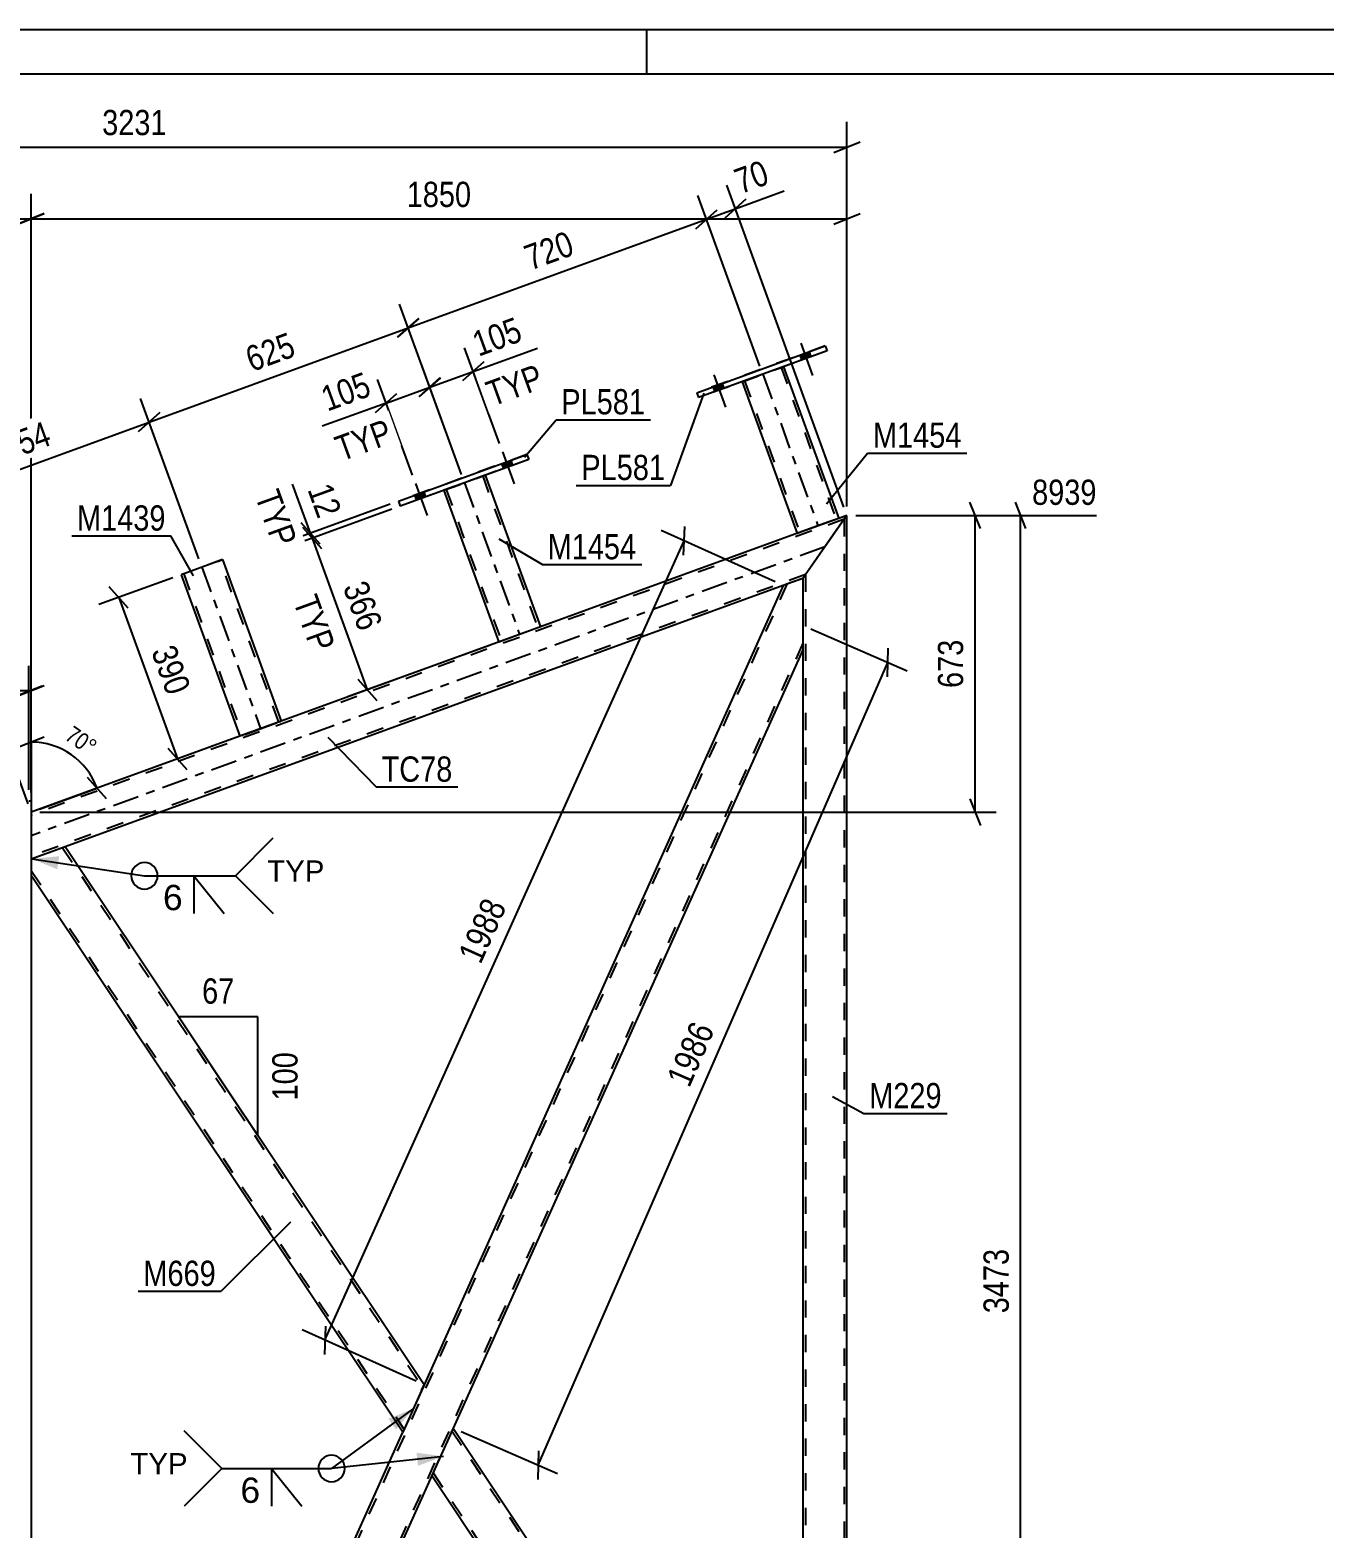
# Model space of a CAD drawing. Header units: millimetres. Extents: x 0 to 841, y 0 to 594.
# Drawn here: x 351.1 to 497.8, y 424.1 to 594 of the extents above; entities that cross this region are included whole.
import ezdxf

# ---------------------------------------------------------------- set-up
doc = ezdxf.new("R2010")
doc.units = ezdxf.units.MM
doc.linetypes.add('DXK_LINE_DOT2', pattern=[3.9198, 1.9599, -1.9599])
doc.linetypes.add('DXK_LINE_DOT3', pattern=[5.9187, 2.979, -0.9799, 0.9799, -0.9799])
doc.styles.add('Arial', font='ARIAL.TTF', dxfattribs={"height": 0.2})
doc.styles.add('Arial Narrow', font='ARIALN.TTF', dxfattribs={"height": 0.2})

# ---------------------------------------------------------------- blocks, each defined once
blk = doc.blocks.new('Unknown-682121983-1161')
at = {"color": 5, "linetype": 'Continuous'}
for p, q in [((841, 594), (0, 594)), ((421, 589), (421, 594)), ((836, 589), (5, 589))]:
    blk.add_line(p, q, dxfattribs=at)
blk = doc.blocks.new('Part-682121983-6481 - 6415')
at = {"color": 2, "linetype": 'Continuous'}
for p, q in [((443.68, 538.94), (438.68, 531.8)), ((443.68, 538.94), (442.75, 538.6)), ((441.53, 538.16), (408.92, 526.29)), ((436.47, 531), (355.03, 501.36)), ((407.69, 525.85), (379.55, 515.6)), ((378.99, 515.4), (351.18, 505.28))]:
    blk.add_line(p, q, dxfattribs=at)
at = {"color": 7, "linetype": 'DXK_LINE_DOT2'}
for p, q in [((442.75, 538.6), (441.53, 538.16)), ((443.5, 538.69), (443.68, 538.94)), ((443.38, 538.52), (351.18, 504.96)), ((438.98, 532.23), (351.18, 500.28)), ((438.68, 531.8), (436.47, 531)), ((408.92, 526.29), (407.69, 525.85)), ((379.55, 515.6), (378.99, 515.4)), ((351.18, 505.28), (351.18, 499.96)), ((355.03, 501.36), (351.18, 499.96))]:
    blk.add_line(p, q, dxfattribs=at)
at = {"color": 7, "linetype": 'DXK_LINE_DOT3'}
blk.add_line((441.18, 535.37), (351.18, 502.62), dxfattribs=at)
blk = doc.blocks.new('Part-682121983-24110 - 6415')
at = {"color": 2, "linetype": 'Continuous'}
for p, q in [((392.83, 540.55), (407.4, 545.85)), ((407.4, 545.85), (407.4, 545.85)), ((407.4, 545.85), (407.6, 545.29)), ((407.6, 545.29), (393.04, 539.99)), ((392.83, 540.55), (392.83, 540.55)), ((392.83, 540.55), (393.04, 539.99))]:
    blk.add_line(p, q, dxfattribs=at)
at = {"color": 7, "linetype": 'DXK_LINE_DOT2'}
for p, q in [((407.4, 545.85), (392.83, 540.55)), ((407.6, 545.29), (393.04, 539.99))]:
    blk.add_line(p, q, dxfattribs=at)
blk = doc.blocks.new('Part-682121983-6496 - 6415')
at = {"color": 2, "linetype": 'Continuous'}
for p, q in [((399.03, 435.43), (396.61, 430.05)), ((399.03, 435.43), (438.68, 376.02)), ((396.61, 430.05), (436.77, 369.86)), ((438.68, 376.02), (438.68, 374.93)), ((438.68, 374.93), (438.68, 370.84))]:
    blk.add_line(p, q, dxfattribs=at)
at = {"color": 7, "linetype": 'DXK_LINE_DOT2'}
for p, q in [((398.84, 435.01), (398.85, 435.03)), ((398.87, 435.08), (398.88, 435.11)), ((398.88, 435.11), (438.68, 375.47)), ((396.75, 430.37), (437.06, 369.97)), ((438.68, 375.93), (438.68, 374.93)), ((436.77, 369.86), (438.47, 370.48)), ((438.04, 370.93), (438.33, 371.2)), ((438.47, 370.48), (438.04, 370.93)), ((438.33, 371.2), (438.68, 370.84))]:
    blk.add_line(p, q, dxfattribs=at)
blk = doc.blocks.new('Part-682121983-6504 - 6415')
at = {"color": 2, "linetype": 'Continuous'}
for p, q in [((355.03, 501.36), (351.18, 499.96)), ((395.75, 440.34), (355.03, 501.36)), ((393.33, 434.95), (351.18, 498.12)), ((395.46, 439.69), (395.75, 440.34)), ((395.46, 439.69), (393.33, 434.95))]:
    blk.add_line(p, q, dxfattribs=at)
at = {"color": 7, "linetype": 'DXK_LINE_DOT2'}
for p, q in [((354.74, 501.25), (395.6, 440.01)), ((351.18, 499.96), (351.18, 498.12)), ((351.18, 498.66), (393.48, 435.28)), ((395.73, 440.29), (395.46, 439.69)), ((395.59, 439.99), (395.6, 440.01))]:
    blk.add_line(p, q, dxfattribs=at)
blk = doc.blocks.new('Part-682121983-6461 - 6415')
at = {"color": 7, "linetype": 'DXK_LINE_DOT2'}
for p, q in [((436.87, 531.14), (351.18, 340.37)), ((438.68, 524.44), (356.05, 340.48)), ((395.75, 440.34), (393.33, 434.95)), ((399.03, 435.43), (396.61, 430.05))]:
    blk.add_line(p, q, dxfattribs=at)
at = {"color": 2, "linetype": 'Continuous'}
for p, q in [((436.47, 531), (395.75, 440.34)), ((438.68, 531.8), (436.47, 531)), ((438.68, 531.8), (438.68, 523.71)), ((438.68, 523.71), (399.03, 435.43)), ((351.18, 341.11), (393.33, 434.95)), ((396.61, 430.05), (356.44, 340.62))]:
    blk.add_line(p, q, dxfattribs=at)
blk = doc.blocks.new('Bolt-682121983-24114 - 6415')
at = {"linetype": 'Continuous'}
for points in [[(405.57, 545.19), (404.53, 544.81), (404.74, 544.25), (405.77, 544.62)], [(395.7, 541.59), (394.67, 541.22), (394.87, 540.65), (395.9, 541.03)]]:
    blk.add_hatch(color=1, dxfattribs=at).paths.add_polyline_path(points)
at = {"color": 1, "linetype": 'Continuous'}
for p, q in [((404.62, 546.17), (405.96, 542.51)), ((404.53, 544.81), (404.74, 544.25)), ((405.57, 545.19), (405.77, 544.62)), ((394.75, 542.58), (396.09, 538.92)), ((394.67, 541.22), (394.87, 540.65)), ((395.7, 541.59), (395.9, 541.03))]:
    blk.add_line(p, q, dxfattribs=at)
blk = doc.blocks.new('Part-682121983-6571 - 6415')
at = {"color": 2, "linetype": 'Continuous'}
for q in [(350.93, 506.53), (351.18, 307.77)]:
    blk.add_line((351.18, 506.53), q, dxfattribs=at)
blk = doc.blocks.new('Part-682121983-6576 - 6415')
at = {"color": 2, "linetype": 'Continuous'}
for p, q in [((443.68, 538.94), (443.08, 538.09)), ((443.68, 365.64), (443.68, 538.94)), ((443.08, 538.09), (438.68, 531.8)), ((438.68, 523.71), (438.68, 376.02))]:
    blk.add_line(p, q, dxfattribs=at)
at = {"color": 7, "linetype": 'DXK_LINE_DOT2'}
for p, q in [((443.5, 538.69), (443.68, 538.94)), ((443.38, 538.52), (443.38, 365.95)), ((438.98, 532.23), (438.98, 370.53)), ((438.68, 531.8), (438.68, 523.71))]:
    blk.add_line(p, q, dxfattribs=at)
blk = doc.blocks.new('Part-682121983-24109 - 6415')
at = {"color": 7, "linetype": 'DXK_LINE_DOT2'}
for p, q in [((397.97, 541.79), (402.67, 543.49)), ((402.67, 543.49), (397.97, 541.79)), ((402.39, 543.39), (402.39, 543.39)), ((402.39, 543.39), (408.64, 526.19)), ((402.67, 543.49), (402.67, 543.49)), ((397.97, 541.79), (397.97, 541.79)), ((397.97, 541.79), (397.97, 541.78)), ((397.97, 541.79), (397.97, 541.78)), ((398.25, 541.89), (398.25, 541.89)), ((398.25, 541.89), (404.5, 524.69)), ((408.92, 526.29), (404.22, 524.58)), ((408.61, 526.18), (408.57, 526.16)), ((404.22, 524.58), (404.22, 524.58))]:
    blk.add_line(p, q, dxfattribs=at)
at = {"color": 7, "linetype": 'DXK_LINE_DOT3'}
blk.add_line((400.32, 542.64), (406.57, 525.44), dxfattribs=at)
at = {"color": 2, "linetype": 'Continuous'}
for p, q in [((402.67, 543.49), (408.92, 526.29)), ((397.97, 541.78), (404.22, 524.58)), ((408.92, 526.29), (404.22, 524.58))]:
    blk.add_line(p, q, dxfattribs=at)
blk = doc.blocks.new('Part-682121983-24111 - 6415')
at = {"color": 7, "linetype": 'DXK_LINE_DOT2'}
for p, q in [((431.8, 554.1), (436.5, 555.81)), ((436.5, 555.81), (431.8, 554.1)), ((436.22, 555.7), (436.22, 555.7)), ((436.22, 555.7), (442.46, 538.5)), ((436.5, 555.81), (436.5, 555.81)), ((431.8, 554.1), (431.8, 554.1)), ((431.8, 554.1), (431.8, 554.09)), ((431.8, 554.1), (431.8, 554.09)), ((432.08, 554.2), (432.08, 554.2)), ((432.08, 554.2), (438.33, 537)), ((442.75, 538.6), (438.05, 536.9)), ((442.44, 538.49), (442.4, 538.48)), ((438.05, 536.9), (438.05, 536.9))]:
    blk.add_line(p, q, dxfattribs=at)
at = {"color": 2, "linetype": 'Continuous'}
for p, q in [((436.5, 555.81), (442.75, 538.6)), ((431.8, 554.09), (438.05, 536.9)), ((442.75, 538.6), (438.05, 536.9))]:
    blk.add_line(p, q, dxfattribs=at)
at = {"color": 7, "linetype": 'DXK_LINE_DOT3'}
blk.add_line((434.15, 554.95), (440.4, 537.75), dxfattribs=at)
blk = doc.blocks.new('Part-682121983-24112 - 6415')
at = {"color": 2, "linetype": 'Continuous'}
for p, q in [((426.66, 552.86), (441.23, 558.17)), ((441.43, 557.6), (426.87, 552.3)), ((441.23, 558.17), (441.23, 558.17)), ((441.23, 558.17), (441.43, 557.6)), ((426.66, 552.86), (426.66, 552.86)), ((426.66, 552.86), (426.87, 552.3))]:
    blk.add_line(p, q, dxfattribs=at)
at = {"color": 7, "linetype": 'DXK_LINE_DOT2'}
for p, q in [((441.23, 558.17), (426.66, 552.86)), ((441.43, 557.6), (426.87, 552.3))]:
    blk.add_line(p, q, dxfattribs=at)
blk = doc.blocks.new('Part-682121983-24113 - 6415')
at = {"color": 7, "linetype": 'DXK_LINE_DOT2'}
for p, q in [((372.9, 533.93), (368.2, 532.22)), ((372.44, 533.76), (372.53, 533.8)), ((372.53, 533.8), (372.55, 533.8)), ((372.55, 533.8), (372.59, 533.82)), ((372.61, 533.83), (372.59, 533.82)), ((372.61, 533.83), (372.61, 533.83)), ((379.27, 515.5), (372.61, 533.83)), ((368.48, 532.32), (368.48, 532.32)), ((368.48, 532.32), (375.13, 514)), ((379.55, 515.6), (374.85, 513.9)), ((379.2, 515.48), (378.99, 515.4)), ((375.13, 514), (375.16, 514.01))]:
    blk.add_line(p, q, dxfattribs=at)
at = {"color": 2, "linetype": 'Continuous'}
for p, q in [((372.33, 533.72), (368.2, 532.22)), ((372.33, 533.72), (372.9, 533.93)), ((372.9, 533.93), (372.9, 533.93)), ((372.9, 533.93), (379.55, 515.6)), ((368.2, 532.22), (368.2, 532.22)), ((368.2, 532.22), (374.85, 513.9)), ((375.42, 514.1), (378.99, 515.4)), ((379.39, 515.54), (378.99, 515.4)), ((379.51, 515.59), (379.39, 515.54)), ((379.55, 515.6), (379.51, 515.59)), ((375.42, 514.1), (374.85, 513.9))]:
    blk.add_line(p, q, dxfattribs=at)
at = {"color": 7, "linetype": 'DXK_LINE_DOT3'}
blk.add_line((370.55, 533.07), (377.2, 514.75), dxfattribs=at)
blk = doc.blocks.new('Bolt-682121983-24115 - 6415')
at = {"linetype": 'Continuous'}
for points in [[(405.57, 545.19), (404.53, 544.81), (404.74, 544.25), (405.77, 544.62)], [(395.7, 541.59), (394.67, 541.22), (394.87, 540.65), (395.9, 541.03)]]:
    blk.add_hatch(color=1, dxfattribs=at).paths.add_polyline_path(points)
at = {"color": 1, "linetype": 'Continuous'}
for p, q in [((404.62, 546.17), (405.96, 542.51)), ((404.53, 544.81), (404.74, 544.25)), ((405.57, 545.19), (405.77, 544.62)), ((394.75, 542.58), (396.09, 538.92)), ((394.67, 541.22), (394.87, 540.65)), ((395.7, 541.59), (395.9, 541.03))]:
    blk.add_line(p, q, dxfattribs=at)
blk = doc.blocks.new('Bolt-682121983-24116 - 6415')
at = {"linetype": 'Continuous'}
for points in [[(439.39, 557.5), (438.36, 557.12), (438.57, 556.56), (439.6, 556.93)], [(429.53, 553.91), (428.49, 553.53), (428.7, 552.97), (429.73, 553.34)]]:
    blk.add_hatch(color=1, dxfattribs=at).paths.add_polyline_path(points)
at = {"color": 1, "linetype": 'Continuous'}
for p, q in [((438.45, 558.48), (439.78, 554.82)), ((439.39, 557.5), (439.6, 556.93)), ((438.36, 557.12), (438.57, 556.56)), ((428.58, 554.89), (429.92, 551.23)), ((429.53, 553.91), (429.73, 553.34)), ((428.49, 553.53), (428.7, 552.97))]:
    blk.add_line(p, q, dxfattribs=at)
blk = doc.blocks.new('Bolt-682121983-24117 - 6415')
at = {"linetype": 'Continuous'}
for points in [[(439.39, 557.5), (438.36, 557.12), (438.57, 556.56), (439.6, 556.93)], [(429.53, 553.91), (428.49, 553.53), (428.7, 552.97), (429.73, 553.34)]]:
    blk.add_hatch(color=1, dxfattribs=at).paths.add_polyline_path(points)
at = {"color": 1, "linetype": 'Continuous'}
for p, q in [((438.45, 558.48), (439.78, 554.82)), ((439.39, 557.5), (439.6, 556.93)), ((438.36, 557.12), (438.57, 556.56)), ((428.58, 554.89), (429.92, 551.23)), ((429.53, 553.91), (429.73, 553.34)), ((428.49, 553.53), (428.7, 552.97))]:
    blk.add_line(p, q, dxfattribs=at)
blk = doc.blocks.new('StraightDimension-682121983-23560 - 6415')
at = {"color": 7, "linetype": 'Continuous'}
for p, q in [((351.18, 507.53), (351.18, 575.42)), ((443.68, 539.94), (443.68, 575.42)), ((352.68, 573.17), (349.68, 571.97)), ((442.18, 571.97), (445.18, 573.17)), ((351.18, 572.57), (443.68, 572.57))]:
    blk.add_line(p, q, dxfattribs=at)
at = {"color": 0}
blk.add_wipeout([(401.68, 573.32), (401.68, 577.52), (393.17, 577.52), (393.17, 573.32)], dxfattribs=at)
at = {"color": 3, "style": 'Arial Narrow'}
blk.add_text('1850', height=2.863, dxfattribs=at).set_placement((393.77, 573.92))
blk = doc.blocks.new('AngleDimension-682121983-11264 - 6415')
at = {"color": 7, "linetype": 'Continuous'}
for p, q in [((375.28, 471), (367.9, 482.07)), ((376.89, 482.07), (367.9, 482.07)), ((376.89, 468.59), (367.9, 482.07)), ((376.89, 468.59), (376.89, 482.07))]:
    blk.add_line(p, q, dxfattribs=at)
at = {"color": 0}
for points in [[(374.82, 482.97), (374.82, 487.17), (369.97, 487.17), (369.97, 482.97)], [(381.99, 478.67), (377.79, 478.67), (377.79, 471.99), (381.99, 471.99)]]:
    blk.add_wipeout(points, dxfattribs=at)
at = {"color": 3, "style": 'Arial Narrow'}
blk.add_text('67', height=2.863, dxfattribs=at).set_placement((370.57, 483.57))
blk.add_text('100', height=2.863, rotation=90.0002, dxfattribs=at).set_placement((381.39, 472.59))
blk = doc.blocks.new('StraightDimension-682121983-28639 - 6415')
at = {"color": 7, "linetype": 'Continuous'}
for p, q in [((350.93, 507.83), (350.93, 521.88)), ((351.18, 507.53), (351.18, 521.88)), ((349.43, 518.43), (352.43, 519.63)), ((352.68, 519.63), (349.68, 518.43)), ((350.93, 519.03), (351.18, 519.03))]:
    blk.add_line(p, q, dxfattribs=at)
at = {"color": 0}
blk.add_wipeout([(350.4, 519.78), (350.4, 523.98), (347.37, 523.98), (347.37, 519.78)], dxfattribs=at)
at = {"color": 7, "linetype": 'Continuous'}
blk.add_line((350.93, 519.03), (346.85, 519.03), dxfattribs=at)
blk.add_line((350.93, 519.03), (346.85, 519.03), dxfattribs=at)
at = {"color": 3, "style": 'Arial Narrow'}
blk.add_text('5', height=2.86, dxfattribs=at).set_placement((347.97, 520.38))
blk = doc.blocks.new('StraightDimension-682121983-6667 - 6415')
at = {"color": 7, "linetype": 'Continuous'}
for p, q in [((463.98, 537.44), (462.78, 540.44)), ((444.68, 538.94), (471.99, 538.94)), ((463.38, 365.28), (463.38, 538.94))]:
    blk.add_line(p, q, dxfattribs=at)
at = {"color": 0, "linetype": 'Continuous'}
blk.add_wipeout([(472.59, 539.54), (472.59, 543.74), (464.08, 543.74), (464.08, 539.54)], dxfattribs=at)
at = {"color": 0}
blk.add_wipeout([(462.63, 456.37), (458.43, 456.37), (458.43, 447.85), (462.63, 447.85)], dxfattribs=at)
at = {"color": 3, "linetype": 'Continuous', "style": 'Arial Narrow'}
blk.add_text('8939', height=2.863, dxfattribs=at).set_placement((464.68, 540.14))
at = {"color": 3, "style": 'Arial Narrow'}
blk.add_text('3473', height=2.863, rotation=90.0002, dxfattribs=at).set_placement((462.03, 448.45))
blk = doc.blocks.new('StraightDimension-682121983-29009 - 6415')
at = {"color": 7, "linetype": 'Continuous'}
for p, q in [((392.1, 539.64), (380.8, 535.54)), ((384.13, 535.15), (381.98, 537.57)), ((383.05, 536.36), (389.3, 519.17)), ((403.28, 524.24), (387.04, 518.35)), ((388.22, 520.37), (390.37, 517.96))]:
    blk.add_line(p, q, dxfattribs=at)
at = {"color": 0}
blk.add_wipeout([(388.02, 524.88), (391.97, 526.31), (389.69, 532.59), (385.74, 531.16)], dxfattribs=at)
at = {"color": 0, "linetype": 'Continuous'}
blk.add_wipeout([(382.67, 522.45), (386.62, 523.89), (384.03, 531.02), (380.08, 529.59)], dxfattribs=at)
at = {"color": 3, "linetype": 'Continuous', "style": 'Arial Narrow'}
blk.add_text('TYP', height=2.863, rotation=-70.0384, dxfattribs=at).set_placement((380.85, 529.23))
at = {"color": 3, "style": 'Arial Narrow'}
blk.add_text('366', height=2.863, rotation=-70.0384, dxfattribs=at).set_placement((386.51, 530.8))
blk = doc.blocks.new('StraightDimension-682121983-29029 - 6415')
at = {"color": 7, "linetype": 'Continuous'}
for p, q in [((404.28, 547.11), (400.34, 557.96)), ((399.98, 543.58), (395.41, 556.17)), ((402.52, 556.36), (400.11, 554.21)), ((395.17, 552.41), (397.58, 554.57)), ((396.38, 553.49), (401.31, 555.28))]:
    blk.add_line(p, q, dxfattribs=at)
at = {"color": 0}
blk.add_wipeout([(407.83, 558.45), (406.4, 562.39), (400.12, 560.11), (401.55, 556.17)], dxfattribs=at)
at = {"color": 7, "linetype": 'Continuous'}
blk.add_line((401.31, 555.28), (408.58, 557.92), dxfattribs=at)
at = {"color": 0, "linetype": 'Continuous'}
blk.add_wipeout([(410.26, 553.11), (408.82, 557.05), (401.69, 554.46), (403.12, 550.52)], dxfattribs=at)
at = {"color": 7, "linetype": 'Continuous'}
blk.add_line((401.31, 555.28), (408.58, 557.92), dxfattribs=at)
at = {"color": 3, "style": 'Arial Narrow'}
blk.add_text('105', height=2.863, rotation=19.9618, dxfattribs=at).set_placement((401.91, 556.93))
at = {"color": 3, "linetype": 'Continuous', "style": 'Arial Narrow'}
blk.add_text('TYP', height=2.863, rotation=19.9618, dxfattribs=at).set_placement((403.48, 551.28))
blk = doc.blocks.new('StraightDimension-682121983-21491 - 6415')
at = {"color": 7, "linetype": 'Continuous'}
for p, q in [((282.11, 522.32), (282.11, 583.57)), ((443.68, 539.94), (443.68, 583.57)), ((283.61, 581.32), (280.61, 580.12)), ((442.18, 580.12), (445.18, 581.32)), ((282.11, 580.72), (443.68, 580.72))]:
    blk.add_line(p, q, dxfattribs=at)
at = {"color": 0}
blk.add_wipeout([(367.15, 581.47), (367.15, 585.67), (358.64, 585.67), (358.64, 581.47)], dxfattribs=at)
at = {"color": 3, "style": 'Arial Narrow'}
blk.add_text('3231', height=2.863, dxfattribs=at).set_placement((359.24, 582.07))
blk = doc.blocks.new('StraightDimension-682121983-6735 - 6415')
at = {"color": 7, "linetype": 'Continuous'}
for p, q in [((439.59, 526.06), (450.52, 521.3)), ((448.27, 520.64), (448.37, 523.87)), ((408.67, 431.23), (448.32, 522.26)), ((399.94, 435.03), (410.87, 430.27)), ((408.72, 432.84), (408.62, 429.61))]:
    blk.add_line(p, q, dxfattribs=at)
at = {"color": 0}
blk.add_wipeout([(429.51, 480.94), (425.66, 482.62), (422.26, 474.82), (426.11, 473.14)], dxfattribs=at)
at = {"color": 3, "style": 'Arial Narrow'}
blk.add_text('1986', height=2.863, rotation=66.4631, dxfattribs=at).set_placement((425.8, 473.93))
blk = doc.blocks.new('StraightDimension-682121983-6754 - 6415')
at = {"color": 7, "linetype": 'Continuous'}
for p, q in [((435.56, 531.41), (422.63, 537.22)), ((425.16, 534.44), (425.3, 537.67)), ((384.5, 445.39), (425.23, 536.05)), ((384.57, 447), (384.44, 443.77)), ((394.84, 440.75), (381.91, 446.56))]:
    blk.add_line(p, q, dxfattribs=at)
at = {"color": 0}
blk.add_wipeout([(405.93, 494.91), (402.1, 496.63), (398.61, 488.87), (402.44, 487.14)], dxfattribs=at)
at = {"color": 3, "style": 'Arial Narrow'}
blk.add_text('1988', height=2.863, rotation=65.8099, dxfattribs=at).set_placement((402.14, 487.94))
blk = doc.blocks.new('StraightDimension-682121983-6776 - 6415')
at = {"color": 7, "linetype": 'Continuous'}
for p, q in [((458.81, 537.44), (457.61, 540.44)), ((444.68, 538.94), (460.61, 538.94)), ((458.21, 505.28), (458.21, 538.94)), ((457.61, 506.78), (458.81, 503.78)), ((352.18, 505.28), (460.61, 505.28))]:
    blk.add_line(p, q, dxfattribs=at)
at = {"color": 0}
blk.add_wipeout([(457.46, 525.45), (453.26, 525.45), (453.26, 518.77), (457.46, 518.77)], dxfattribs=at)
at = {"color": 3, "style": 'Arial Narrow'}
blk.add_text('673', height=2.863, rotation=90.0002, dxfattribs=at).set_placement((456.86, 519.37))
blk = doc.blocks.new('AngleDimension-682121983-21596 - 6415')
at = {"color": 7, "linetype": 'Continuous'}
for p, q in [((349.68, 512.64), (352.68, 513.84)), ((351.18, 513.24), (351.18, 505.28)), ((359.74, 506.8), (357.58, 509.2)), ((358.66, 508), (351.18, 505.28)), ((352.12, 505.62), (358.66, 508))]:
    blk.add_line(p, q, dxfattribs=at)
blk.add_arc((351.18, 505.28), 7.96, 20, 90, dxfattribs=at)
at = {"color": 0}
blk.add_wipeout([(357.85, 511.06), (359.46, 513.35), (355.93, 515.82), (354.33, 513.53)], dxfattribs=at)
at = {"color": 3, "style": 'Arial Narrow'}
blk.add_text('70°', height=1.909, rotation=-35.002, dxfattribs=at).set_placement((354.88, 513.62))
blk = doc.blocks.new('StraightDimension-682121983-23561 - 6415')
at = {"color": 7, "linetype": 'Continuous'}
for p, q in [((326.18, 507.53), (326.18, 575.42)), ((351.18, 507.53), (351.18, 575.42)), ((327.68, 573.17), (324.68, 571.97)), ((349.68, 571.97), (352.68, 573.17)), ((326.18, 572.57), (351.18, 572.57))]:
    blk.add_line(p, q, dxfattribs=at)
at = {"color": 0}
blk.add_wipeout([(342.02, 573.32), (342.02, 577.52), (335.33, 577.52), (335.33, 573.32)], dxfattribs=at)
at = {"color": 3, "style": 'Arial Narrow'}
blk.add_text('500', height=2.863, dxfattribs=at).set_placement((335.93, 573.92))
blk = doc.blocks.new('StraightDimension-682121983-28910 - 6415')
at = {"color": 7, "linetype": 'Continuous'}
for p, q in [((443.34, 539.88), (430.05, 576.4)), ((433.82, 555.87), (426.78, 575.21)), ((432.23, 574.8), (429.82, 572.64)), ((426.55, 571.45), (428.96, 573.61)), ((427.75, 572.53), (431.02, 573.72))]:
    blk.add_line(p, q, dxfattribs=at)
at = {"color": 0}
blk.add_wipeout([(435.82, 576.26), (434.38, 580.21), (429.82, 578.55), (431.26, 574.6)], dxfattribs=at)
at = {"color": 7, "linetype": 'Continuous'}
blk.add_line((431.02, 573.72), (436.57, 575.74), dxfattribs=at)
blk.add_line((431.02, 573.72), (436.57, 575.74), dxfattribs=at)
at = {"color": 3, "style": 'Arial Narrow'}
blk.add_text('70', height=2.863, rotation=20.002, dxfattribs=at).set_placement((431.62, 575.37))
blk = doc.blocks.new('StraightDimension-682121983-28911 - 6415')
at = {"color": 7, "linetype": 'Continuous'}
for p, q in [((433.82, 555.87), (426.78, 575.21)), ((426.55, 571.45), (428.96, 573.61)), ((393.92, 560.22), (427.75, 572.53)), ((399.98, 543.58), (392.95, 562.89)), ((395.13, 561.29), (392.72, 559.14))]:
    blk.add_line(p, q, dxfattribs=at)
at = {"color": 0}
blk.add_wipeout([(413.72, 568.22), (412.28, 572.17), (406, 569.88), (407.44, 565.93)], dxfattribs=at)
at = {"color": 3, "style": 'Arial Narrow'}
blk.add_text('720', height=2.863, rotation=20.002, dxfattribs=at).set_placement((407.8, 566.7))
blk = doc.blocks.new('StraightDimension-682121983-28912 - 6415')
at = {"color": 7, "linetype": 'Continuous'}
for p, q in [((399.98, 543.58), (392.95, 562.89)), ((392.72, 559.14), (395.13, 561.29)), ((364.56, 549.53), (393.92, 560.22)), ((370.2, 534.01), (363.58, 552.21)), ((365.76, 550.6), (363.35, 548.45))]:
    blk.add_line(p, q, dxfattribs=at)
at = {"color": 0}
blk.add_wipeout([(382.12, 556.72), (380.69, 560.67), (374.41, 558.38), (375.84, 554.43)], dxfattribs=at)
at = {"color": 3, "style": 'Arial Narrow'}
blk.add_text('625', height=2.863, rotation=20.002, dxfattribs=at).set_placement((376.2, 555.2))
blk = doc.blocks.new('StraightDimension-682121983-28913 - 6415')
at = {"color": 7, "linetype": 'Continuous'}
for p, q in [((370.2, 534.01), (363.58, 552.21)), ((363.35, 548.45), (365.76, 550.6)), ((338.52, 540.05), (364.56, 549.53)), ((350.84, 506.22), (337.55, 542.73)), ((339.72, 541.13), (337.32, 538.97))]:
    blk.add_line(p, q, dxfattribs=at)
at = {"color": 0}
blk.add_wipeout([(354.42, 546.64), (352.99, 550.58), (346.71, 548.3), (348.14, 544.35)], dxfattribs=at)
at = {"color": 3, "style": 'Arial Narrow'}
blk.add_text('554', height=2.863, rotation=20.002, dxfattribs=at).set_placement((348.5, 545.12))
blk = doc.blocks.new('StraightDimension-682121983-29010 - 6415')
at = {"color": 7, "linetype": 'Continuous'}
for p, q in [((391.89, 540.21), (380.59, 536.1)), ((392.1, 539.64), (380.8, 535.54)), ((381.77, 538.13), (383.92, 535.72)), ((384.13, 535.15), (381.98, 537.56)), ((382.85, 536.92), (383.05, 536.36))]:
    blk.add_line(p, q, dxfattribs=at)
at = {"color": 0}
blk.add_wipeout([(383.37, 537.67), (387.32, 539.11), (385.66, 543.67), (381.72, 542.24)], dxfattribs=at)
at = {"color": 7, "linetype": 'Continuous'}
blk.add_line((382.85, 536.92), (380.83, 542.48), dxfattribs=at)
at = {"color": 0, "linetype": 'Continuous'}
blk.add_wipeout([(378.34, 534.39), (382.29, 535.82), (379.7, 542.96), (375.75, 541.52)], dxfattribs=at)
at = {"color": 7, "linetype": 'Continuous'}
blk.add_line((382.85, 536.92), (380.83, 542.48), dxfattribs=at)
at = {"color": 3, "linetype": 'Continuous', "style": 'Arial Narrow'}
blk.add_text('TYP', height=2.863, rotation=-70.0384, dxfattribs=at).set_placement((376.52, 541.16))
at = {"color": 3, "style": 'Arial Narrow'}
blk.add_text('12', height=2.863, rotation=-70.0384, dxfattribs=at).set_placement((382.49, 541.88))
blk = doc.blocks.new('StraightDimension-682121983-29030 - 6415')
at = {"color": 7, "linetype": 'Continuous'}
for p, q in [((399.98, 543.58), (395.41, 556.16)), ((394.41, 543.52), (390.47, 554.37)), ((397.59, 554.56), (395.18, 552.41)), ((390.24, 550.62), (392.65, 552.77)), ((391.45, 551.69), (396.38, 553.49))]:
    blk.add_line(p, q, dxfattribs=at)
at = {"color": 0}
blk.add_wipeout([(390.7, 552.22), (389.26, 556.17), (382.98, 553.88), (384.41, 549.94)], dxfattribs=at)
at = {"color": 7, "linetype": 'Continuous'}
blk.add_line((391.45, 551.69), (384.18, 549.05), dxfattribs=at)
at = {"color": 0, "linetype": 'Continuous'}
blk.add_wipeout([(393.12, 546.87), (391.69, 550.82), (384.56, 548.23), (385.99, 544.28)], dxfattribs=at)
at = {"color": 7, "linetype": 'Continuous'}
blk.add_line((391.45, 551.69), (384.18, 549.05), dxfattribs=at)
at = {"color": 3, "style": 'Arial Narrow'}
blk.add_text('105', height=2.863, rotation=19.9618, dxfattribs=at).set_placement((384.77, 550.71))
at = {"color": 3, "linetype": 'Continuous', "style": 'Arial Narrow'}
blk.add_text('TYP', height=2.863, rotation=19.9618, dxfattribs=at).set_placement((386.35, 545.05))
blk = doc.blocks.new('StraightDimension-682121983-29043 - 6415')
at = {"color": 7, "linetype": 'Continuous'}
for p, q in [((367.26, 531.88), (358.86, 528.83)), ((362.19, 528.44), (360.03, 530.85)), ((361.11, 529.65), (367.77, 511.32)), ((373.91, 513.55), (365.51, 510.5)), ((366.69, 512.53), (368.84, 510.12))]:
    blk.add_line(p, q, dxfattribs=at)
at = {"color": 0}
blk.add_wipeout([(366.29, 517.6), (370.23, 519.03), (367.95, 525.32), (364, 523.88)], dxfattribs=at)
at = {"color": 3, "style": 'Arial Narrow'}
blk.add_text('390', height=2.863, rotation=-70.0384, dxfattribs=at).set_placement((364.77, 523.52))
blk = doc.blocks.new('Mark-682121983-6500 - 6415')
at = {"color": 0}
blk.add_wipeout([(372.13, 451.55), (372.13, 454.55), (363.91, 454.55), (363.91, 451.55)], dxfattribs=at)
blk.add_wipeout([(372.13, 451.55), (372.13, 454.55), (363.91, 454.55), (363.91, 451.55)], dxfattribs=at)
at = {"color": 30, "linetype": 'Continuous'}
for p in [(380.58, 458.8), (363.31, 450.95)]:
    blk.add_line(p, (372.73, 450.95), dxfattribs=at)
at = {"color": 3, "style": 'Arial Narrow'}
blk.add_text('M669', height=2.863, dxfattribs=at).set_placement((363.91, 451.55))
blk = doc.blocks.new('Mark-682121983-28754 - 6415')
at = {"color": 0}
blk.add_wipeout([(423.07, 542.95), (423.07, 545.95), (413.57, 545.95), (413.57, 542.95)], dxfattribs=at)
blk.add_wipeout([(423.07, 542.95), (423.07, 545.95), (413.57, 545.95), (413.57, 542.95)], dxfattribs=at)
at = {"color": 30, "linetype": 'Continuous'}
for p in [(427.44, 552.81), (412.97, 542.35)]:
    blk.add_line(p, (423.67, 542.35), dxfattribs=at)
at = {"color": 3, "style": 'Arial Narrow'}
blk.add_text('PL581', height=2.863, dxfattribs=at).set_placement((413.57, 542.95))
blk = doc.blocks.new('Mark-682121983-6477 - 6415')
at = {"color": 0}
blk.add_wipeout([(398.96, 508.74), (398.96, 511.74), (390.92, 511.74), (390.92, 508.74)], dxfattribs=at)
blk.add_wipeout([(398.96, 508.74), (398.96, 511.74), (390.92, 511.74), (390.92, 508.74)], dxfattribs=at)
at = {"color": 30, "linetype": 'Continuous'}
for p, q in [((384.83, 513.8), (390.32, 508.14)), ((390.32, 508.14), (399.56, 508.14))]:
    blk.add_line(p, q, dxfattribs=at)
at = {"color": 3, "style": 'Arial Narrow'}
blk.add_text('TC78', height=2.863, dxfattribs=at).set_placement((390.92, 508.74))
blk = doc.blocks.new('Mark-682121983-6572 - 6415')
at = {"color": 0}
blk.add_wipeout([(454.44, 471.71), (454.44, 474.71), (446.21, 474.71), (446.21, 471.71)], dxfattribs=at)
blk.add_wipeout([(454.44, 471.71), (454.44, 474.71), (446.21, 474.71), (446.21, 471.71)], dxfattribs=at)
at = {"color": 30, "linetype": 'Continuous'}
for p, q in [((442.04, 473.02), (445.61, 471.11)), ((445.61, 471.11), (455.04, 471.11))]:
    blk.add_line(p, q, dxfattribs=at)
at = {"color": 3, "style": 'Arial Narrow'}
blk.add_text('M229', height=2.863, dxfattribs=at).set_placement((446.21, 471.71))
blk = doc.blocks.new('WeldMark-682121983-10771 - 6415')
at = {"linetype": 'Continuous'}
for points in [[(391.68, 436.48), (394.54, 437.65), (392.56, 435.27)], [(394.88, 432.64), (397.95, 432.22), (395.05, 431.15)]]:
    blk.add_hatch(color=30, dxfattribs=at).paths.add_polyline_path(points)
at = {"color": 30, "linetype": 'Continuous'}
for p in [(394.54, 437.65), (397.95, 432.22)]:
    blk.add_line(p, (385.25, 430.85), dxfattribs=at)
at = {"color": 3, "linetype": 'Continuous'}
for p, q in [((372.82, 430.85), (368.54, 435.13)), ((372.82, 430.85), (368.54, 426.56)), ((378.43, 430.85), (381.86, 426.56)), ((378.43, 430.85), (378.43, 426.56))]:
    blk.add_line(p, q, dxfattribs=at)
for start, end in [(90, 270), (270, 90)]:
    blk.add_arc((385.25, 430.85), 1.5, start, end, dxfattribs=at)
at = {"color": 0}
blk.add_wipeout([(377.35, 426.75), (377.35, 430.15), (374.72, 430.15), (374.72, 426.75)], dxfattribs=at)
at = {"color": 30, "linetype": 'Continuous'}
blk.add_line((372.82, 430.85), (385.25, 430.85), dxfattribs=at)
at = {"color": 3, "style": 'Arial'}
blk.add_text('6', height=2.87, dxfattribs=at).set_placement((374.92, 426.95))
at = {"color": 0, "linetype": 'Continuous'}
blk.add_wipeout([(368.92, 430.2), (368.92, 432.7), (362.44, 432.7), (362.44, 430.2)], dxfattribs=at)
blk.add_wipeout([(368.92, 430.2), (368.92, 432.7), (362.44, 432.7), (362.44, 430.2)], dxfattribs=at)
at = {"color": 3, "linetype": 'Continuous', "style": 'Arial'}
blk.add_text('TYP', height=2.388, dxfattribs=at).set_placement((362.44, 430.2))
blk = doc.blocks.new('WeldMark-682121983-15576 - 6415')
at = {"linetype": 'Continuous'}
blk.add_hatch(color=30, dxfattribs=at).paths.add_polyline_path([(354.14, 498.81), (351.28, 499.99), (354.36, 500.29)])
at = {"color": 3, "linetype": 'Continuous'}
for p, q in [((374.35, 498.07), (378.64, 502.36)), ((369.64, 498.07), (373.07, 493.79)), ((369.64, 498.07), (369.64, 493.79)), ((374.35, 498.07), (378.64, 493.79))]:
    blk.add_line(p, q, dxfattribs=at)
at = {"color": 30, "linetype": 'Continuous'}
blk.add_line((351.28, 499.99), (364.03, 498.07), dxfattribs=at)
at = {"color": 3, "linetype": 'Continuous'}
blk.add_arc((364.03, 498.07), 1.5, 90, 270, dxfattribs=at)
at = {"color": 0}
blk.add_wipeout([(368.55, 493.97), (368.55, 497.37), (365.93, 497.37), (365.93, 493.97)], dxfattribs=at)
at = {"color": 30, "linetype": 'Continuous'}
blk.add_line((364.03, 498.07), (374.35, 498.07), dxfattribs=at)
at = {"color": 3, "linetype": 'Continuous'}
blk.add_arc((364.03, 498.07), 1.5, 270, 90, dxfattribs=at)
at = {"color": 3, "style": 'Arial'}
blk.add_text('6', height=2.87, dxfattribs=at).set_placement((366.13, 494.17))
at = {"color": 0, "linetype": 'Continuous'}
blk.add_wipeout([(384.43, 497.42), (384.43, 499.92), (377.95, 499.92), (377.95, 497.42)], dxfattribs=at)
blk.add_wipeout([(384.43, 497.42), (384.43, 499.92), (377.95, 499.92), (377.95, 497.42)], dxfattribs=at)
at = {"color": 3, "linetype": 'Continuous', "style": 'Arial'}
blk.add_text('TYP', height=2.388, dxfattribs=at).set_placement((377.95, 497.42))
blk = doc.blocks.new('Mark-682121983-24248 - 6415')
at = {"color": 0}
blk.add_wipeout([(420.81, 550.4), (420.81, 553.4), (411.3, 553.4), (411.3, 550.4)], dxfattribs=at)
blk.add_wipeout([(420.81, 550.4), (420.81, 553.4), (411.3, 553.4), (411.3, 550.4)], dxfattribs=at)
at = {"color": 30, "linetype": 'Continuous'}
for p, q in [((407.12, 545.55), (410.7, 549.8)), ((410.7, 549.8), (421.41, 549.8))]:
    blk.add_line(p, q, dxfattribs=at)
at = {"color": 3, "style": 'Arial Narrow'}
blk.add_text('PL581', height=2.863, dxfattribs=at).set_placement((411.3, 550.4))
blk = doc.blocks.new('Mark-682121983-24251 - 6415')
at = {"color": 0}
blk.add_wipeout([(419.81, 533.96), (419.81, 536.96), (409.75, 536.96), (409.75, 533.96)], dxfattribs=at)
blk.add_wipeout([(419.81, 533.96), (419.81, 536.96), (409.75, 536.96), (409.75, 533.96)], dxfattribs=at)
at = {"color": 30, "linetype": 'Continuous'}
for p, q in [((404.23, 536.3), (409.15, 533.36)), ((409.15, 533.36), (420.41, 533.36))]:
    blk.add_line(p, q, dxfattribs=at)
at = {"color": 3, "style": 'Arial Narrow'}
blk.add_text('M1454', height=2.863, dxfattribs=at).set_placement((409.75, 533.96))
blk = doc.blocks.new('Mark-682121983-24254 - 6415')
at = {"color": 0}
blk.add_wipeout([(456.68, 546.61), (456.68, 549.61), (446.63, 549.61), (446.63, 546.61)], dxfattribs=at)
blk.add_wipeout([(456.68, 546.61), (456.68, 549.61), (446.63, 549.61), (446.63, 546.61)], dxfattribs=at)
at = {"color": 30, "linetype": 'Continuous'}
for p, q in [((441.36, 540.27), (446.03, 546.01)), ((446.03, 546.01), (457.28, 546.01))]:
    blk.add_line(p, q, dxfattribs=at)
at = {"color": 3, "style": 'Arial Narrow'}
blk.add_text('M1454', height=2.863, dxfattribs=at).set_placement((446.63, 546.61))
blk = doc.blocks.new('Mark-682121983-24257 - 6415')
at = {"color": 0}
blk.add_wipeout([(366.44, 537.22), (366.44, 540.22), (356.39, 540.22), (356.39, 537.22)], dxfattribs=at)
blk.add_wipeout([(366.44, 537.22), (366.44, 540.22), (356.39, 540.22), (356.39, 537.22)], dxfattribs=at)
at = {"color": 30, "linetype": 'Continuous'}
for p in [(355.79, 536.62), (369.58, 532.08)]:
    blk.add_line(p, (367.04, 536.62), dxfattribs=at)
at = {"color": 3, "style": 'Arial Narrow'}
blk.add_text('M1439', height=2.863, dxfattribs=at).set_placement((356.39, 537.22))

msp = doc.modelspace()

# ---------------------------------------------------------------- block references
for name in ['Unknown-682121983-1161', 'Part-682121983-24112 - 6415', 'Bolt-682121983-24116 - 6415', 'Bolt-682121983-24117 - 6415', 'Part-682121983-24111 - 6415', 'Part-682121983-24110 - 6415', 'Bolt-682121983-24114 - 6415', 'Bolt-682121983-24115 - 6415', 'Part-682121983-24109 - 6415', 'Part-682121983-6481 - 6415', 'Part-682121983-6576 - 6415', 'Part-682121983-24113 - 6415', 'Part-682121983-6461 - 6415', 'Part-682121983-6571 - 6415', 'Part-682121983-6504 - 6415', 'Part-682121983-6496 - 6415']:
    msp.add_blockref(name, (0, 0))

# ---------------------------------------------------------------- next in the draw order: block references
for name in ['StraightDimension-682121983-23560 - 6415', 'AngleDimension-682121983-11264 - 6415', 'Mark-682121983-6500 - 6415', 'WeldMark-682121983-10771 - 6415']:
    msp.add_blockref(name, (0, 0))

# ---------------------------------------------------------------- next in the draw order: block references
for name in ['StraightDimension-682121983-29029 - 6415', 'StraightDimension-682121983-6667 - 6415', 'StraightDimension-682121983-29009 - 6415', 'StraightDimension-682121983-28639 - 6415']:
    msp.add_blockref(name, (0, 0))

# ---------------------------------------------------------------- next in the draw order: block references
msp.add_blockref('StraightDimension-682121983-21491 - 6415', (0, 0))

# ---------------------------------------------------------------- next in the draw order: block references
msp.add_blockref('StraightDimension-682121983-6735 - 6415', (0, 0))

# ---------------------------------------------------------------- next in the draw order: block references
for name in ['StraightDimension-682121983-6754 - 6415', 'Mark-682121983-6572 - 6415']:
    msp.add_blockref(name, (0, 0))

# ---------------------------------------------------------------- next in the draw order: block references
for name in ['StraightDimension-682121983-6776 - 6415', 'WeldMark-682121983-15576 - 6415']:
    msp.add_blockref(name, (0, 0))

# ---------------------------------------------------------------- next in the draw order: block references
for name in ['StraightDimension-682121983-28910 - 6415', 'Mark-682121983-24251 - 6415', 'AngleDimension-682121983-21596 - 6415', 'Mark-682121983-6477 - 6415']:
    msp.add_blockref(name, (0, 0))

# ---------------------------------------------------------------- next in the draw order: block references
for name in ['StraightDimension-682121983-23561 - 6415', 'StraightDimension-682121983-28911 - 6415', 'Mark-682121983-24254 - 6415']:
    msp.add_blockref(name, (0, 0))

# ---------------------------------------------------------------- next in the draw order: block references
for name in ['StraightDimension-682121983-28912 - 6415', 'Mark-682121983-28754 - 6415']:
    msp.add_blockref(name, (0, 0))

# ---------------------------------------------------------------- next in the draw order: block references
for name in ['StraightDimension-682121983-28913 - 6415', 'Mark-682121983-24248 - 6415', 'StraightDimension-682121983-29010 - 6415']:
    msp.add_blockref(name, (0, 0))

# ---------------------------------------------------------------- next in the draw order: block references
for name in ['StraightDimension-682121983-29030 - 6415', 'StraightDimension-682121983-29043 - 6415']:
    msp.add_blockref(name, (0, 0))

# ---------------------------------------------------------------- next in the draw order: block references
msp.add_blockref('Mark-682121983-24257 - 6415', (0, 0))

doc.saveas('drawing.dxf')
